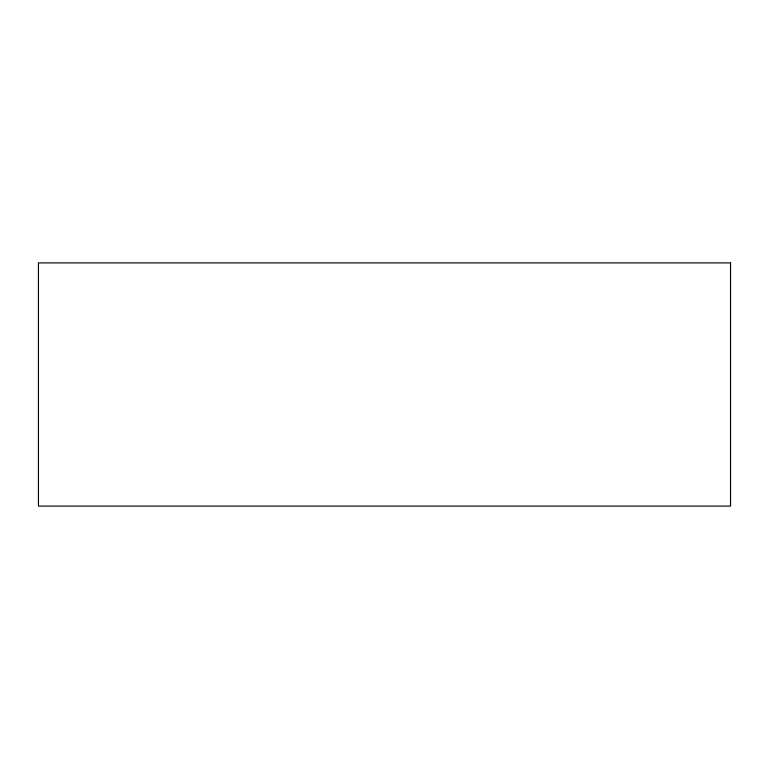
<?xml version="1.0" encoding="UTF-8"?>
<svg xmlns="http://www.w3.org/2000/svg" width="769" height="769" viewBox="0 0 769 769"><rect width="100%" height="100%" fill="white"/><g stroke="black" fill="none" stroke-linecap="round" stroke-linejoin="round"><path stroke-width="1.15" d="M730.55 262.911L38.45 262.911L38.45 506.089L730.55 506.089L730.55 262.911"/></g></svg>
